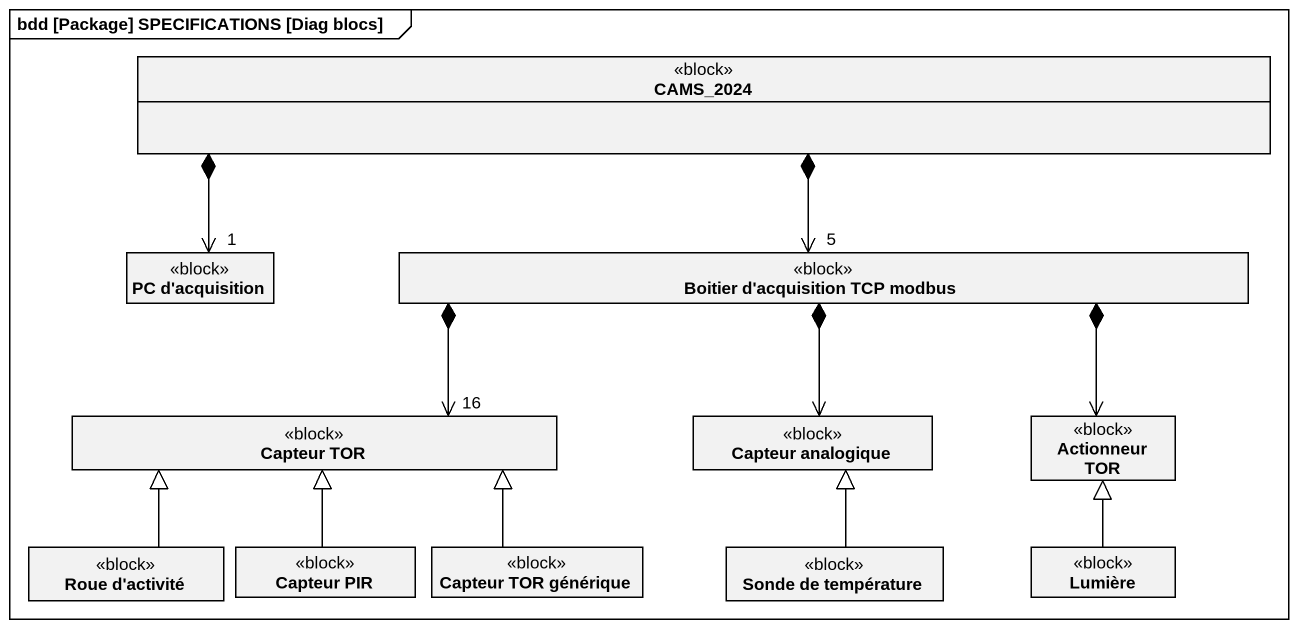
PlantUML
@startuml
mainframe bdd [Package] SPECIFICATIONS [Diag blocs]
hide circle
hide empty members
class CAMS_2024 <<block>>
class "PC d'acquisition" as PC_d_acquisition <<block>>
class "Boitier d'acquisition TCP modbus" as Boitier_d_acquisition_TCP <<block>>
class "Capteur TOR" as Capteur_TOR <<block>>
class "Capteur analogique" as Capteur_analogique <<block>>
class "Actionneur TOR" as Actionneur_TOR <<block>>
class "Roue d'activité" as Roue_d_activité <<block>>
class "Capteur PIR" as Capteur_PIR <<block>>
class "Capteur TOR générique" as Capteur_TOR_générique <<block>>
class "Sonde de température" as Sonde_de_température <<block>>
class Lumière <<block>>
CAMS_2024 *-left-> "1" PC_d_acquisition
CAMS_2024 *--> "5" Boitier_d_acquisition_TCP
Boitier_d_acquisition_TCP *-left-> "16" Capteur_TOR
Boitier_d_acquisition_TCP *--> Capteur_analogique
Boitier_d_acquisition_TCP *--> Actionneur_TOR
Roue_d_activité -up-|> Capteur_TOR
Capteur_PIR -up-|> Capteur_TOR
Capteur_TOR_générique -left-|> Capteur_TOR
Sonde_de_température -up-|> Capteur_analogique
Lumière -up-|> Actionneur_TOR
@enduml
